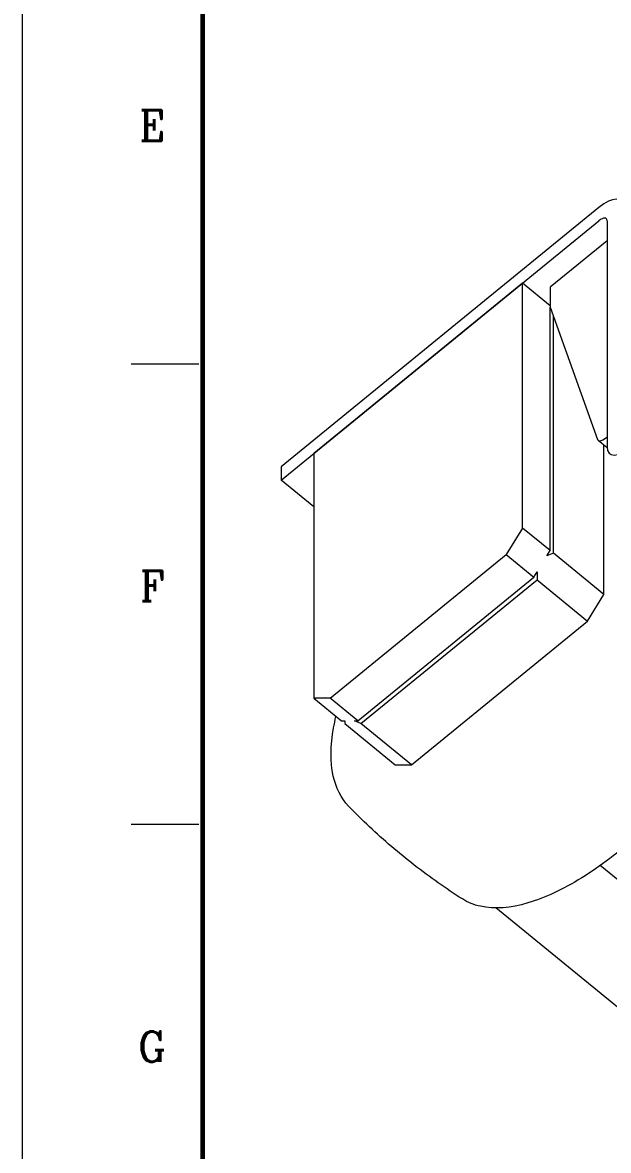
# Model space of a CAD drawing. Header units: millimetres. Extents: x 36 to 2484, y 36 to 1746.
# Drawn here: x 36 to 290.1, y 344.7 to 834.3 of the extents above; entities that cross this region are included whole.
import ezdxf
from ezdxf.enums import TextEntityAlignment as Align

# ---------------------------------------------------------------- set-up
doc = ezdxf.new("R2010")
doc.units = ezdxf.units.MM
doc.header["$LTSCALE"] = 6
doc.layers.get('0').update_dxf_attribs({"lineweight": 18})
doc.layers.add('SkizziergeometrieWIN-ISO', color=7, linetype='Continuous', lineweight=50)
doc.layers.add('굵은실선_A3', color=7, linetype='Continuous', lineweight=18)
doc.layers.add('가는실선_A3', color=9, linetype='Continuous', lineweight=5, true_color=0x808080)
doc.styles.add('텍스트 스타일36', font='ROMANC.shx', dxfattribs={"width": 0.941937})

# ---------------------------------------------------------------- blocks, each defined once
blk = doc.blocks.new('경계 A3_경계')
at = {"layer": 'SkizziergeometrieWIN-ISO', "lineweight": 18}
blk.add_line((6, 6), (6, 291), dxfattribs=at)
at = {"layer": '가는실선_A3', "color": 7, "lineweight": 60}
blk.add_line((19.02, 281.157), (19.02, 14.596), dxfattribs=at)
at = {"layer": '가는실선_A3', "color": 7}
for p, q in [((18.749, 114.341), (13.849, 114.341)), ((18.749, 81.021), (13.849, 81.021))]:
    blk.add_line(p, q, dxfattribs=at)
at = {"layer": '가는실선_A3', "color": 7, "style": '텍스트 스타일36', "width": 0.941937}
for s, p in [('E', (15.376, 131.6)), ('F', (15.376, 98.28)), ('G', (15.376, 64.96))]:
    blk.add_text(s, height=2.2, dxfattribs=at).set_placement(p, align=Align.MIDDLE_CENTER)

msp = doc.modelspace()

# ---------------------------------------------------------------- linework, layer by layer
at = {"layer": '굵은실선_A3'}
for p, q in [((286.043, 754.023), (148.157, 641.44)), ((148.157, 635.666), (286.043, 748.25)), ((289.578, 748.25), (289.578, 650.1)), ((289.578, 739.589), (264.83, 719.382)), ((252.809, 721.114), (162.299, 647.213)), ((264.83, 711.299), (252.809, 721.114)), ((252.809, 614.882), (252.809, 721.114)), ((264.83, 719.382), (264.83, 710.722)), ((264.83, 605.067), (264.83, 710.722)), ((264.83, 710.722), (285.419, 653.327)), ((264.83, 709.567), (265.191, 709.715)), ((266.244, 603.912), (266.244, 706.78)), ((289.588, 649.737), (285.705, 652.908)), ((288.867, 653.894), (289.578, 654.475)), ((162.299, 647.213), (162.299, 540.981)), ((288.164, 586.014), (288.164, 650.899)), ((148.157, 641.44), (148.157, 635.666)), ((162.299, 624.119), (148.157, 635.666)), ((252.809, 614.882), (245.738, 603.335)), ((264.83, 605.067), (252.809, 614.882)), ((169.37, 540.981), (245.738, 603.335)), ((245.738, 603.335), (257.759, 593.52)), ((263.415, 602.757), (264.83, 605.067)), ((266.244, 603.912), (263.415, 602.757)), ((288.164, 586.014), (266.244, 603.912)), ((181.391, 531.166), (257.759, 593.52)), ((257.759, 593.52), (259.173, 595.829)), ((259.173, 595.829), (259.173, 592.365)), ((182.805, 530.011), (259.173, 592.365)), ((259.173, 592.365), (281.093, 574.467)), ((281.093, 574.467), (288.164, 586.014)), ((204.726, 512.113), (281.093, 574.467)), ((169.37, 540.981), (162.299, 540.981)), ((162.299, 540.981), (174.32, 531.166)), ((181.391, 531.166), (169.37, 540.981)), ((174.32, 531.166), (175.734, 531.166)), ((175.734, 531.166), (175.734, 530.011)), ((175.734, 530.011), (197.655, 512.113)), ((182.805, 530.011), (179.977, 531.166)), ((179.977, 531.166), (181.391, 531.166)), ((204.726, 512.113), (182.805, 530.011)), ((197.655, 512.113), (204.726, 512.113)), ((305.782, 452.737), (286.619, 468.383)), ((317.156, 387.983), (241.276, 449.939))]:
    msp.add_line(p, q, dxfattribs=at)
for centre, major_axis, start_param in [((286.043, 745.363), (9.487, 11.619), 5.8195377), ((286.043, 745.363), (3.162, 3.873), 5.8195377), ((288.867, 656.781), (-3.162, -3.873), 6.0423239), ((300.185, 658.76), (-9.487, -11.619), 5.8195377)]:
    msp.add_ellipse(centre, major_axis=major_axis, ratio=0.4082483, start_param=start_param, end_param=7.390334, dxfattribs=at)
for points, knots in [([(369.188, 583.055), (367.604, 576.076), (365.079, 568.605), (357.747, 551.703), (352.603, 542.168), (340.569, 523.372), (333.7, 514.115), (318.901, 496.722), (310.977, 488.588), (294.8, 474.205), (286.551, 467.966), (270.416, 457.987), (262.544, 454.275), (247.741, 449.915), (240.784, 449.285), (231.799, 451.284), (229.155, 452.342), (226.799, 453.837)], [6.5067912, 6.5067912, 6.5067912, 6.5067912, 6.7847712, 6.7847712, 7.1140289, 7.1140289, 7.4400028, 7.4400028, 7.7652709, 7.7652709, 8.0919024, 8.0919024, 8.4227838, 8.4227838, 8.7587338, 8.7587338, 8.9123117, 8.9123117, 8.9123117, 8.9123117]), ([(177.437, 494.142), (174.113, 497.59), (171.919, 502.102), (169.441, 513.347), (169.565, 520.395), (171.211, 529.754), (171.553, 531.414), (171.949, 533.102)], [2.72676369, 2.72676369, 2.72676369, 2.72676369, 2.99032171, 2.99032171, 3.30767341, 3.30767341, 3.37458638, 3.37458638, 3.37458638, 3.37458638]), ([(226.799, 453.837), (223.237, 456.099), (219.708, 458.457), (212.745, 463.355), (209.31, 465.896), (202.559, 471.145), (199.242, 473.853), (192.749, 479.418), (189.573, 482.276), (183.38, 488.118), (180.364, 491.104), (177.437, 494.142)], [8.912311704, 8.912311704, 8.912311704, 8.912311704, 8.931839163, 8.931839163, 8.951366622, 8.951366622, 8.970894081, 8.970894081, 8.99042154, 8.99042154, 9.009949, 9.009949, 9.009949, 9.009949])]:
    msp.add_open_spline(points, degree=3, knots=knots, dxfattribs=at)

# ---------------------------------------------------------------- block references
at = {"xscale": 6, "yscale": 6, "zscale": 6}
msp.add_blockref('경계 A3_경계', (0, 0), dxfattribs=at)

doc.saveas('drawing.dxf')
